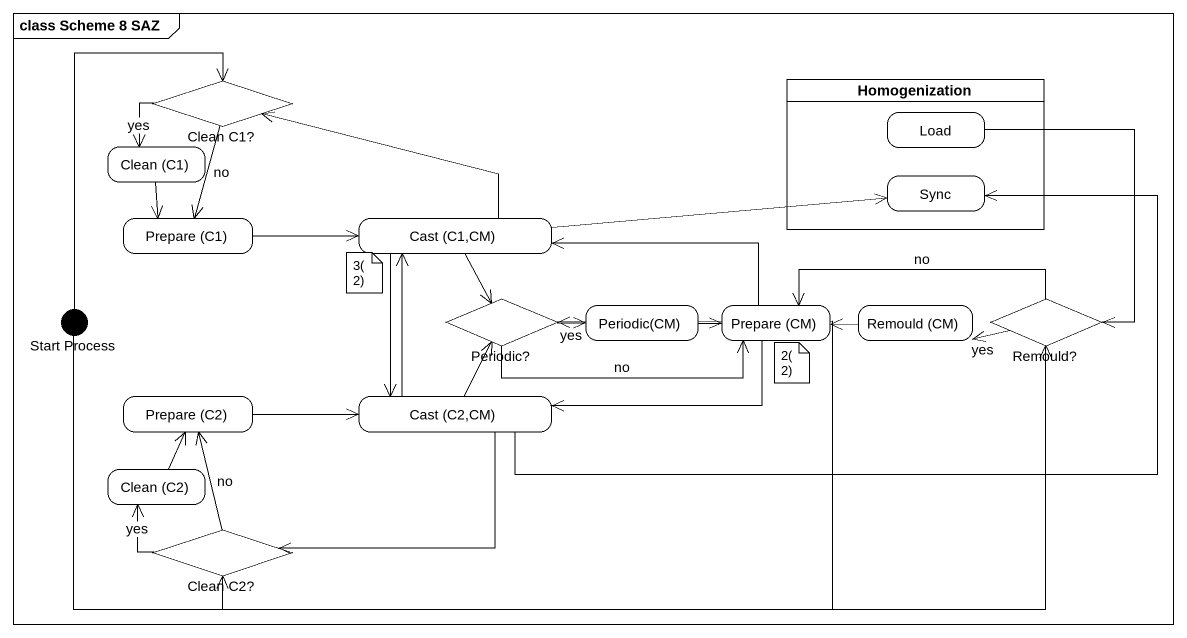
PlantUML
@startuml
mainframe class Scheme 8 SAZ
hide empty description
state "Clean C1?" as Clean_C1 <<choice>>
state Homogenization <<partition>> {
  state Load
  state Sync
}
state "Clean (C1)" as Clean_C1_2
state "Prepare (C1)" as Prepare_C1
state "Cast (C1,CM)" as Cast_C1_CM
state "Start Process" as Start_Process <<start>>
state "Periodic?" as Periodic <<choice>>
state "Periodic(CM)" as Periodic_CM
state "Prepare (CM)" as Prepare_CM
state "Remould (CM)" as Remould_CM
state "Remould?" as Remould <<choice>>
state "Prepare (C2)" as Prepare_C2
state "Cast (C2,CM)" as Cast_C2_CM
state "Clean (C2)" as Clean_C2
state "Clean C2?" as Clean_C2_2 <<choice>>
Clean_C1 --> Clean_C1_2 : yes
Clean_C1 --> Prepare_C1 : no
Clean_C1_2 --> Prepare_C1
Load --> Remould
Prepare_C1 -right-> Cast_C1_CM
Cast_C1_CM -left-> Clean_C1
Cast_C1_CM -right-> Sync
Cast_C1_CM --> Periodic
Cast_C1_CM --> Cast_C2_CM
Start_Process -up-> Clean_C1
Start_Process -right-> Periodic
Start_Process -right-> Remould
Start_Process --> Clean_C2_2
Periodic -right-> Periodic_CM : yes
Periodic -right-> Prepare_CM : no
Periodic_CM -right-> Prepare_CM
Prepare_CM -left-> Cast_C1_CM
Prepare_CM -left-> Cast_C2_CM
Remould_CM -left-> Prepare_CM
Remould -left-> Prepare_CM : no
Remould -left-> Remould_CM : yes
Prepare_C2 -right-> Cast_C2_CM
Cast_C2_CM -right-> Sync
Cast_C2_CM -up-> Cast_C1_CM
Cast_C2_CM -up-> Periodic
Cast_C2_CM -left-> Clean_C2_2
Clean_C2 -up-> Prepare_C2
Clean_C2_2 -up-> Prepare_C2 : no
Clean_C2_2 -up-> Clean_C2 : yes
note as N1
  3(2)
end note
note as N2
  2(2)
end note
@enduml
